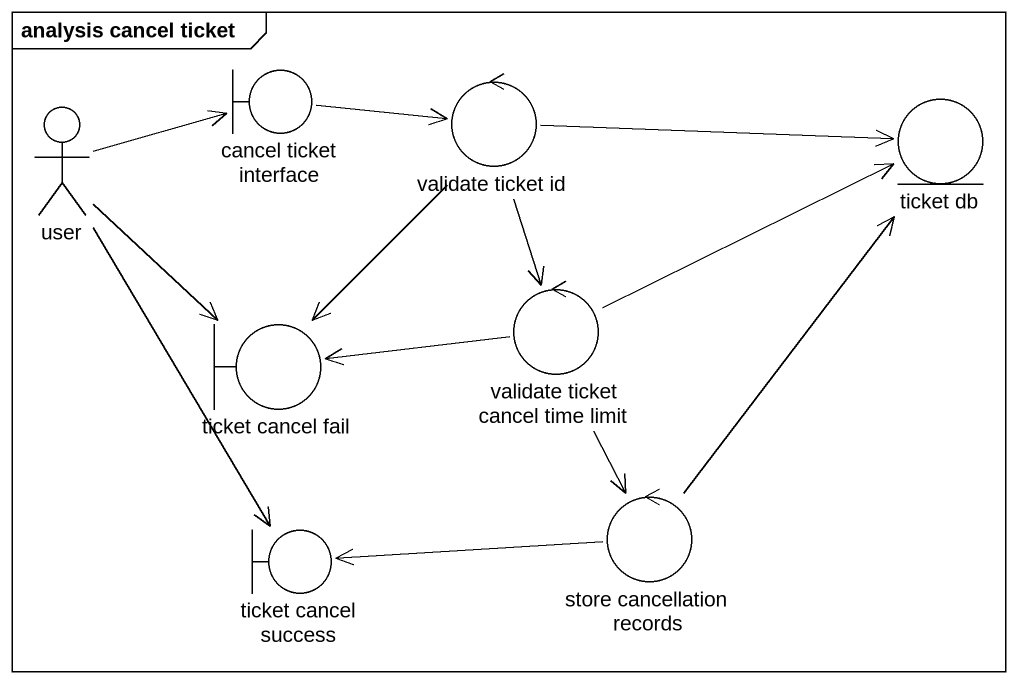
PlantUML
@startuml
mainframe analysis cancel ticket
boundary "cancel ticket interface" as cancel_ticket_interface
control "validate ticket id" as validate_ticket_id
entity "ticket db" as ticket_db
actor user
boundary "ticket cancel fail" as ticket_cancel_fail
control "validate ticket cancel time limit" as validate_ticket_cancel_time
boundary "ticket cancel success" as ticket_cancel_success
control "store cancellation records" as store_cancellation_records
cancel_ticket_interface -right-> validate_ticket_id
validate_ticket_id -right-> ticket_db
validate_ticket_id --> ticket_cancel_fail
validate_ticket_id --> validate_ticket_cancel_time
user -right-> cancel_ticket_interface
user --> ticket_cancel_fail
user --> ticket_cancel_success
validate_ticket_cancel_time -right-> ticket_db
validate_ticket_cancel_time -left-> ticket_cancel_fail
validate_ticket_cancel_time --> store_cancellation_records
store_cancellation_records -up-> ticket_db
store_cancellation_records -left-> ticket_cancel_success
@enduml
